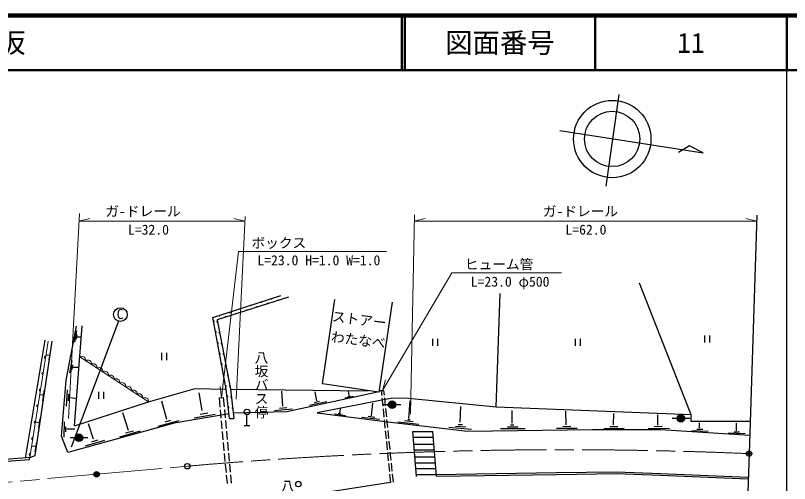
# Model space of a CAD drawing. Units: millimetres, scale not verified. Extents: x 40000 to 680000, y 20000 to 380000.
# Drawn here: x 438180 to 579500, y 294434 to 380000 of the extents above; entities that cross this region are included whole.
import ezdxf
from ezdxf.enums import TextEntityAlignment as Align

# ---------------------------------------------------------------- set-up
doc = ezdxf.new("R2010")
doc.units = ezdxf.units.MM
doc.header["$LTSCALE"] = 1000
doc.header["$PDMODE"] = 32
doc.header["$PDSIZE"] = 500
doc.linetypes.add('CHAIN', pattern=[18.5, 12, -1.5, 3.5, -1.5])
for name, color, linetype, lineweight in [('M-BGD', 7, 'Continuous', 25), ('M-BMK', 2, 'CHAIN', 13), ('M-BMK-SRVR', 3, 'Continuous', 25), ('M-STR-HTXT', 7, 'Continuous', 13), ('M-STR-STR1', 1, 'Continuous', 13), ('M-TTL', 2, 'Continuous', 140), ('M-TTL-BAND', 7, 'Continuous', 25), ('M-TTL-LINE', 7, 'Continuous', 50)]:
    doc.layers.add(name, color=color, linetype=linetype, lineweight=lineweight)
doc.layers.add('M-OTRS', color=6, linetype='Continuous')
doc.layers.add('M-TTL-TXT', color=7, linetype='Continuous')
doc.styles.add('@ＭＳ ゴシック', font='')
doc.styles.add('ＭＳ ゴシック', font='')
doc.styles.get('@ＭＳ ゴシック').set_extended_font_data('@MS Gothic')
doc.styles.get('ＭＳ ゴシック').set_extended_font_data('MS Gothic')

msp = doc.modelspace()

# ---------------------------------------------------------------- hatches: boundary and pattern name
at = {"layer": 'M-BGD'}
for points in [[(507626, 308854, 0.97359), (506261, 308891, 0.01338), (506260, 308854, 1)], [(560351, 306357, 0.97359), (558986, 306394, 0.01338), (558985, 306357, 0.41421), (559668, 305674, 0.41421)], [(450440, 302812, 0.97359), (449075, 302848, 0.01338), (449074, 302812, 1)]]:
    msp.add_hatch(color=256, dxfattribs=at).paths.add_polyline_path(points)
at = {"layer": 'M-BMK-SRVR'}
msp.add_hatch(color=256, dxfattribs=at).paths.add_polyline_path([(453478, 296124, 1), (452478, 296124, 0.41421), (452978, 295624, 0.41421)])

# ---------------------------------------------------------------- linework, layer by layer
at = {"layer": 'M-BGD'}
for p, q in [((548307, 365555), (545966, 348785)), ((561544, 306983), (552095, 331034)), ((494205, 312635), (496478, 328051)), ((525971, 308418), (526651, 329185)), ((506962, 327612), (504529, 311112)), ((457017, 324121), (448372, 301078)), ((447404, 313330), (449297, 323180)), ((448986, 304972), (450371, 323279)), ((449346, 322346), (448986, 320295)), ((449398, 321653), (449284, 320847)), ((449486, 321276), (450064, 321250)), ((514343, 320888), (514343, 319588)), ((515318, 319588), (515318, 320888)), ((540385, 320888), (540385, 319588)), ((541360, 319588), (541360, 320888)), ((564005, 321494), (564005, 320194)), ((564980, 320194), (564980, 321494)), ((443538, 320667), (439961, 299098)), ((441780, 299532), (444899, 320460)), ((444490, 318486), (444256, 317053)), ((464832, 318314), (464832, 317014)), ((465807, 317014), (465807, 318314)), ((444303, 317820), (443823, 317914)), ((448469, 316920), (448057, 314659)), ((448618, 316157), (448460, 315255)), ((448706, 315719), (449644, 315684)), ((446586, 303084), (447404, 313330)), ((504529, 311112), (494205, 312635)), ((443393, 311554), (443119, 309561)), ((447625, 311573), (447441, 308562)), ((453325, 311198), (453325, 309898)), ((454300, 309898), (454300, 311198)), ((462471, 309356), (470990, 311801)), ((470990, 311801), (476667, 311706)), ((472240, 307761), (471697, 310991)), ((477441, 311704), (502577, 311400)), ((487006, 308593), (486789, 311314)), ((504253, 311153), (487731, 307561)), ((493192, 309526), (492876, 311200)), ((499073, 310569), (498977, 311305)), ((504574, 311416), (505401, 311455)), ((504956, 311434), (505044, 310553)), ((505401, 311455), (505486, 310618)), ((443171, 310590), (442686, 310677)), ((447858, 310789), (447809, 309548)), ((448059, 310140), (449164, 310022)), ((465831, 306151), (464923, 309490)), ((475417, 310085), (476180, 310149)), ((475573, 308403), (475417, 310085)), ((476336, 308467), (476180, 310149)), ((506984, 310045), (493287, 307383)), ((498302, 310113), (499880, 310385)), ((498854, 310403), (499301, 310473)), ((505094, 310056), (505243, 308563)), ((505537, 310121), (505690, 308628)), ((509957, 309956), (506984, 310045)), ((525971, 308418), (509957, 309956)), ((509993, 306305), (510217, 309561)), ((448986, 304972), (462471, 309356)), ((485487, 307804), (488761, 308100)), ((486375, 308198), (487696, 308316)), ((491868, 308755), (495015, 309421)), ((492771, 309254), (493700, 309465)), ((503197, 306804), (503399, 309136)), ((505347, 308890), (506261, 308891)), ((505740, 308131), (505893, 306639)), ((507640, 308890), (508554, 308891)), ((519394, 305643), (519512, 308509)), ((561544, 306983), (525971, 308418)), ((458797, 304130), (457806, 307365)), ((477186, 307192), (467155, 305470)), ((470781, 306473), (474620, 307144)), ((471872, 307130), (473292, 307367)), ((475757, 306412), (475619, 307905)), ((476520, 306476), (476382, 307969)), ((487731, 307561), (477918, 307300)), ((480443, 305030), (480443, 307030)), ((493287, 307383), (506175, 305687)), ((496439, 307161), (498414, 306892)), ((497105, 307272), (497666, 307202)), ((497398, 307325), (497497, 308061)), ((502575, 306734), (503776, 306577)), ((505293, 308066), (505443, 306573)), ((528847, 305459), (528860, 307760)), ((538721, 305157), (538668, 307642)), ((547385, 305170), (547394, 307221)), ((555452, 305085), (555470, 306987)), ((561573, 305800), (561544, 306983)), ((442465, 305534), (441873, 305630)), ((442647, 306313), (442387, 304563)), ((447060, 305717), (447034, 302930)), ((467155, 305470), (447710, 300106)), ((452411, 302562), (451491, 305375)), ((464227, 304928), (468066, 305967)), ((465489, 305691), (466567, 306006)), ((475941, 304420), (475803, 305914)), ((476704, 304484), (476566, 305978)), ((477285, 306335), (478021, 306348)), ((501339, 306585), (504626, 306173)), ((505493, 306076), (505642, 304583)), ((505943, 306141), (506096, 304649)), ((506175, 305687), (520730, 304010)), ((508003, 305718), (511808, 305306)), ((509222, 305928), (510764, 305779)), ((509800, 306165), (510256, 306121)), ((558072, 306393), (558986, 306394)), ((560365, 306393), (561279, 306394)), ((572313, 305797), (561573, 305800)), ((563043, 304577), (563069, 305523)), ((569836, 304060), (569836, 305471)), ((447323, 304770), (447297, 303876)), ((447586, 304415), (449032, 304429)), ((457219, 302991), (461023, 304087)), ((458244, 303692), (459743, 304060)), ((476126, 302428), (475987, 303922)), ((476888, 302493), (476750, 303986)), ((479943, 305030), (480943, 305030)), ((505692, 304085), (505841, 302593)), ((506147, 304152), (506299, 302659)), ((510727, 303932), (514356, 303952)), ((511423, 295748), (510727, 303932)), ((515051, 295767), (514356, 303952)), ((517277, 304736), (521458, 304381)), ((518487, 304946), (520432, 304789)), ((519012, 305249), (519788, 305222)), ((520730, 304010), (543513, 304291)), ((526704, 304486), (531266, 304499)), ((528006, 304775), (529938, 304789)), ((528545, 305196), (529149, 305196)), ((536933, 304539), (540733, 304578)), ((538129, 304881), (539549, 304907)), ((543513, 304291), (555938, 304291)), ((545624, 304521), (549305, 304539)), ((546702, 304872), (548174, 304881)), ((553717, 304559), (557565, 304524)), ((554777, 304866), (556276, 304892)), ((555938, 304291), (572230, 303271)), ((561649, 304156), (564673, 304016)), ((562596, 304401), (563656, 304375)), ((569406, 303884), (570379, 303867)), ((447710, 300106), (446586, 303084)), ((448161, 302848), (449075, 302848)), ((450454, 302848), (451368, 302848)), ((510816, 302891), (514445, 302911)), ((568276, 303691), (571422, 303595)), ((441816, 301180), (441224, 301276)), ((441998, 301959), (441738, 300209)), ((450965, 301339), (451175, 301405)), ((451175, 301405), (454488, 302364)), ((452135, 302088), (453213, 302404)), ((476310, 300437), (476172, 301931)), ((477072, 300501), (476934, 301995)), ((505891, 302095), (506041, 300603)), ((506350, 302162), (506502, 300670)), ((510925, 301610), (514553, 301630)), ((476494, 298445), (476356, 299939)), ((477257, 298510), (477118, 300003)), ((506090, 300105), (506240, 298613)), ((506553, 300172), (506705, 298680)), ((511012, 300585), (514640, 300605)), ((440763, 298849), (440793, 299164)), ((440793, 299164), (441780, 299532)), ((511120, 299305), (514749, 299324)), ((511213, 298220), (514841, 298239)), ((476678, 296454), (476540, 297948)), ((477441, 296518), (477303, 298012)), ((506290, 298115), (506439, 296623)), ((506756, 298183), (506908, 296690)), ((511303, 297155), (514932, 297175)), ((476862, 294462), (476724, 295956)), ((477625, 294527), (477487, 296020)), ((506489, 296125), (506638, 294633)), ((506959, 296193), (507111, 294701)), ((511395, 296071), (515024, 296091)), ((536951, 296364), (515030, 296017)), ((547936, 296496), (536951, 296364)), ((555943, 296220), (547936, 296496)), ((571977, 295522), (555943, 296220)), ((492158, 292436), (506636, 294656))]:
    msp.add_line(p, q, dxfattribs=at)
at = {"layer": 'M-BGD', "lineweight": 13}
for p, q in [((444123, 320480), (440793, 299164)), ((462471, 309356), (449941, 317592))]:
    msp.add_line(p, q, dxfattribs=at)
at = {"layer": 'M-BGD'}
for points in [[(537539, 358976), (563732, 354884), (561216, 356188), (559218, 354958)], [(477285, 306335), (476667, 311706), (474220, 324809), (486615, 328813)], [(488005, 328487), (474989, 324346), (477441, 311704), (478021, 306348)], [(515051, 295767), (536955, 296114), (547933, 296246), (555933, 295970), (571969, 295272)]]:
    msp.add_lwpolyline(points, dxfattribs=at)
for centre, radius in [((547138, 357412), 7068), ((547115, 357425), 5056), ((457343, 325328), 1250), ((506943, 308854), 683), ((480443, 307530), 500), ((559668, 306357), 683), ((449757, 302812), 683), ((489827, 294333), 500)]:
    msp.add_circle(centre, radius, dxfattribs=at)
for centre, start, end in [((484938, 328271), 197.9, 17.9), ((486099, 327881), 17.65012, 197.65012), ((479229, 326427), 197.9, 17.9), ((481132, 327042), 197.9, 17.9), ((482288, 326668), 17.65012, 197.65012), ((483035, 327656), 197.9, 17.9), ((484193, 327274), 17.65012, 197.65012), ((475422, 325198), 197.9, 17.9), ((477326, 325812), 197.9, 17.9), ((478476, 325455), 17.65012, 197.65012), ((480382, 326062), 17.65012, 197.65012), ((474355, 324085), 280.57843, 100.57843), ((475054, 324011), 100.97722, 280.97722), ((476570, 324849), 17.65012, 197.65012), ((474722, 322119), 280.57843, 100.57843), ((475435, 322048), 100.97722, 280.97722), ((475089, 320153), 280.57843, 100.57843), ((475815, 320084), 100.97722, 280.97722), ((475456, 318187), 280.57843, 100.57843), ((476196, 318121), 100.97722, 280.97722), ((475823, 316221), 280.57843, 100.57843), ((476577, 316158), 100.97722, 280.97722), ((476191, 314255), 280.57843, 100.57843), ((476958, 314194), 100.97722, 280.97722), ((476558, 312289), 280.57843, 100.57843), ((477339, 312231), 100.97722, 280.97722), ((476828, 310309), 276.56331, 96.56331), ((477598, 310249), 96.18192, 276.18192), ((477056, 308322), 276.56331, 96.56331), ((477814, 308261), 96.18192, 276.18192)]:
    msp.add_arc(centre, 100, start, end, dxfattribs=at)
at = {"layer": 'M-BGD', "lineweight": 13}
for centre, radius, start, end in [((443716, 317508), 256, 93.79941, 248.43864), ((450305, 317008), 688, 351.42287, 121.93983), ((451349, 316322), 688, 351.42287, 121.93983), ((452393, 315635), 688, 351.42287, 121.93983), ((453437, 314949), 688, 351.42287, 121.93983), ((443253, 314544), 256, 93.79941, 248.43864), ((454481, 314263), 688, 351.42287, 121.93983), ((455526, 313576), 688, 351.42287, 121.93983), ((456570, 312890), 688, 351.42287, 121.93983), ((457614, 312204), 688, 351.42287, 121.93983), ((442789, 311580), 256, 93.79941, 248.43864), ((458658, 311517), 688, 351.42287, 121.93983), ((459702, 310831), 688, 351.42287, 121.93983), ((460746, 310145), 688, 351.42287, 121.93983), ((461790, 309458), 688, 351.42287, 121.93983), ((442326, 308616), 256, 93.79941, 248.43864), ((441863, 305651), 256, 93.79941, 248.43864), ((441400, 302687), 256, 93.79941, 248.43864), ((440937, 299723), 256, 93.79941, 248.43864)]:
    msp.add_arc(centre, radius, start, end, dxfattribs=at)
at = {"layer": 'M-BMK'}
for p, q in [((452978, 296124), (469563, 297605)), ((370330, 288747), (452978, 296124))]:
    msp.add_line(p, q, dxfattribs=at)
msp.add_arc((538423, -487601), 788220, 87.54982, 95.01187, dxfattribs=at)
at = {"layer": 'M-BMK-SRVR'}
for p, q in [((573545, 343499), (572120, 299898)), ((572120, 299898), (570151, 239665))]:
    msp.add_line(p, q, dxfattribs=at)
for centre in [(572120, 299898), (469563, 297605), (452978, 296124)]:
    msp.add_circle(centre, 500, dxfattribs=at)
at = {"layer": 'M-OTRS'}
msp.add_point((572120, 299898), dxfattribs=at)
at = {"layer": 'M-STR-HTXT'}
for p, q in [((449848, 343775), (447851, 306346)), ((511009, 343568), (510298, 307114)), ((449775, 342407), (451775, 342907)), ((449775, 342407), (480048, 342407)), ((480048, 342407), (478048, 342907)), ((480089, 343265), (478501, 309839)), ((510986, 342407), (512986, 342907)), ((510986, 342407), (573510, 342407)), ((573510, 342407), (571510, 342907)), ((475796, 310117), (478911, 336875)), ((478911, 336875), (505911, 336875)), ((505177, 311445), (517868, 332966)), ((517868, 332966), (537868, 332966)), ((505177, 311445), (505763, 313421)), ((475796, 310117), (475530, 312161))]:
    msp.add_line(p, q, dxfattribs=at)
at = {"layer": 'M-STR-STR1', "lineweight": 25}
for p, q in [((402475, 295810), (440763, 298849)), ((440793, 299164), (402559, 296112))]:
    msp.add_line(p, q, dxfattribs=at)
at = {"layer": 'M-TTL'}
msp.add_line((680000, 380000), (40000, 380000), dxfattribs=at)
at = {"layer": 'M-TTL-BAND'}
msp.add_line((579000, 20000), (579000, 370000), dxfattribs=at)
at = {"layer": 'M-TTL-LINE'}
for p, q in [((508747, 380000), (508747, 370000)), ((509247, 380000), (509247, 370000)), ((543997, 380000), (543997, 370000)), ((579000, 380000), (579000, 370000)), ((40000, 370000), (680000, 370000))]:
    msp.add_line(p, q, dxfattribs=at)

# ---------------------------------------------------------------- texts
at = {"layer": 'M-BGD', "style": 'ＭＳ ゴシック'}
msp.add_text('C', height=1833, dxfattribs=at).set_placement((456664, 323955), align=Align.BOTTOM_LEFT)
at = {"layer": 'M-BGD'}
for s, rotation, style, p in [('ストアー', 352.88, 'ＭＳ ゴシック', (495817, 323571)), ('わたなべ', 352.88, 'ＭＳ ゴシック', (495636, 319843)), ('八坂バス停', 270, '@ＭＳ ゴシック', (481615, 318726)), ('八坂バス停', 270, '@ＭＳ ゴシック', (486383, 295231))]:
    msp.add_text(s, height=1833, rotation=rotation, dxfattribs=dict(at, style=style)).set_placement(p, align=Align.BOTTOM_LEFT)
at = {"layer": 'M-STR-HTXT', "style": 'ＭＳ ゴシック'}
for s, p in [('ガ-ドレール', (454585, 342736)), ('ガ-ドレール', (534455, 342736)), ('L=32.0', (458722, 339379)), ('L=62.0', (538593, 339379)), ('ボックス', (481269, 336952)), ('L=23.0 H=1.0 W=1.0', (482351, 333785)), ('ヒューム管', (520227, 333042)), ('L=23.0 φ500', (521308, 329875))]:
    msp.add_text(s, height=1833, dxfattribs=at).set_placement(p, align=Align.BOTTOM_LEFT)
at = {"layer": 'M-TTL-TXT', "style": 'ＭＳ ゴシック'}
msp.add_text('山口市徳地八坂', height=3666, dxfattribs=at).set_placement((405024, 375000), align=Align.MIDDLE_LEFT)
for s, p in [('図面番号', (526622, 375000)), ('11', (561497, 375000))]:
    msp.add_text(s, height=3666, dxfattribs=at).set_placement(p, align=Align.MIDDLE_CENTER)

doc.saveas('drawing.dxf')
